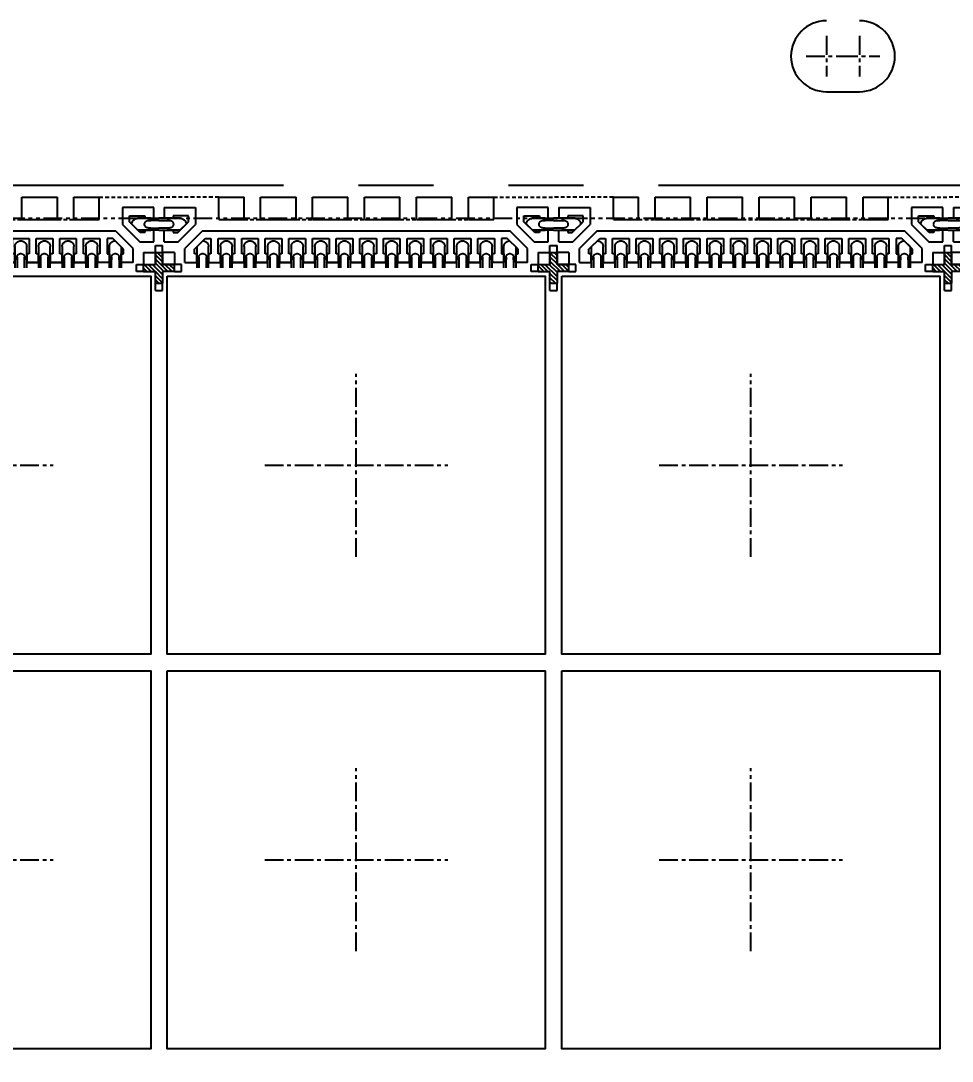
# Model space of a CAD drawing. Extents: x 91 to 778, y 180 to 503.
# Drawn here: x 440.08 to 479.51, y 385.64 to 429.68 of the extents above; entities that cross this region are included whole.
import ezdxf

# ---------------------------------------------------------------- set-up
doc = ezdxf.new("R2010")
doc.units = 0
doc.header["$LTSCALE"] = 12.7
doc.header["$MEASUREMENT"] = 0
doc.header["$PDMODE"] = 2
for name, pattern in [('CENTER', [2, 1.25, -0.25, 0.25, -0.25]), ('HIDDEN', [0.375, 0.25, -0.125]), ('PHANTOM', [2.5, 1.25, -0.25, 0.25, -0.25, 0.25, -0.25])]:
    doc.linetypes.add(name, pattern=pattern)
doc.layers.get('0').update_dxf_attribs({"linetype": 'CONTINUOUS'})
doc.layers.get('DEFPOINTS').update_dxf_attribs({"linetype": 'CONTINUOUS'})
for name, color, linetype in [('SH-01_CENTER', 2, 'CENTER'), ('SH-01_DIM', 4, 'CONTINUOUS'), ('SH-01_HATCH', 10, 'CONTINUOUS'), ('SH-01_HIDDEN', 6, 'HIDDEN'), ('SH-01_MISC', 5, 'CONTINUOUS'), ('SH-01_OBJECT', 7, 'CONTINUOUS'), ('SH-01_PHANTOM', 1, 'PHANTOM')]:
    doc.layers.add(name, color=color, linetype=linetype)
doc.styles.get("Standard").update_dxf_attribs({"font": 'simplex.shx', "width": 0.82})
doc.dimstyles.get("Standard").update_dxf_attribs({"dimtxt": 0.18, "dimasz": 0.18, "dimexe": 0.18, "dimexo": 0.0625, "dimgap": 0.09, "dimtad": 0, "dimtih": 1, "dimtoh": 1, "dimdec": 4, "dimzin": 0, "dimdsep": 46, "dimtxsty": 'STANDARD', "dimcen": 0.09, "dimadec": 0, "dimazin": 0, "dimtfac": 1, "dimtdec": 4, "dimtofl": 0, "dimtmove": 0, "dimatfit": 3, "dimfxl": 1, "dimtolj": 1, "dimtzin": 0, "dimarcsym": 0})

# ---------------------------------------------------------------- blocks, each defined once
blk = doc.blocks.new('*D35')
at = {"layer": 'DEFPOINTS', "color": 0, "ltscale": 0.05, "transparency": 16777216}
for p in [(715.07, 451.083), (721.681, 428.177), (437.581, 335.717)]:
    blk.add_point(p, dxfattribs=at)
at = {"layer": 'SH-01_DIM', "ltscale": 0.05, "transparency": 16777216}
for p, q in [((715.07, 444.733), (715.07, 451.083)), ((721.681, 438.383), (715.07, 444.733)), ((721.681, 430.717), (721.681, 438.383))]:
    blk.add_line(p, q, dxfattribs=at)
at = {"layer": 'SH-01_DIM', "ltscale": 0.05, "transparency": 16777216, "insert": (715.07, 456.067), "char_height": 1.524, "attachment_point": 5, "rotation": 90}
blk.add_mtext('\\A1; 142.0500', dxfattribs=at)
blk = doc.blocks.new('_Open30')
at = {"color": 0, "lineweight": -2}
for p, q in [((-1, 0.268), (0, 0)), ((0, 0), (-1, -0.268)), ((0, 0), (-1, 0))]:
    blk.add_line(p, q, dxfattribs=at)
blk = doc.blocks.new('*D37')
at = {"layer": 'DEFPOINTS', "color": 0, "ltscale": 0.05, "transparency": 16777216}
for p in [(733.081, 428.177), (749.4, 426.634), (437.581, 335.717)]:
    blk.add_point(p, dxfattribs=at)
at = {"layer": 'SH-01_DIM', "ltscale": 0.05, "transparency": 16777216}
for p, q in [((735.621, 428.177), (739.431, 428.177)), ((739.431, 428.177), (743.05, 426.634)), ((743.05, 426.634), (749.4, 426.634))]:
    blk.add_line(p, q, dxfattribs=at)
at = {"layer": 'SH-01_DIM', "ltscale": 0.05, "transparency": 16777216, "insert": (753.909, 426.634), "char_height": 1.524, "attachment_point": 5}
blk.add_mtext('\\A1; 46.2300', dxfattribs=at)
blk = doc.blocks.new('*D38')
at = {"layer": 'DEFPOINTS', "color": 0, "ltscale": 0.05, "transparency": 16777216}
for p in [(743.418, 450.209), (733.081, 428.177), (437.581, 335.717)]:
    blk.add_point(p, dxfattribs=at)
at = {"layer": 'SH-01_DIM', "ltscale": 0.05, "transparency": 16777216}
for p, q in [((743.418, 443.859), (743.418, 450.209)), ((733.081, 437.509), (743.418, 443.859)), ((733.081, 430.717), (733.081, 437.509))]:
    blk.add_line(p, q, dxfattribs=at)
at = {"layer": 'SH-01_DIM', "ltscale": 0.05, "transparency": 16777216, "insert": (743.418, 455.194), "char_height": 1.524, "attachment_point": 5, "rotation": 90}
blk.add_mtext('\\A1; 147.7500', dxfattribs=at)
blk = doc.blocks.new('*D63')
at = {"layer": 'DEFPOINTS', "color": 0, "ltscale": 0.05, "transparency": 16777216}
for p in [(754.597, 450.209), (737.581, 429.717), (437.581, 335.717)]:
    blk.add_point(p, dxfattribs=at)
at = {"layer": 'SH-01_DIM', "ltscale": 0.05, "transparency": 16777216}
for p, q in [((754.597, 443.859), (754.597, 450.209)), ((737.581, 437.509), (754.597, 443.859)), ((737.581, 432.257), (737.581, 437.509))]:
    blk.add_line(p, q, dxfattribs=at)
at = {"layer": 'SH-01_DIM', "ltscale": 0.05, "transparency": 16777216, "insert": (754.597, 459.154), "char_height": 1.524, "attachment_point": 5, "rotation": 90}
blk.add_mtext('\\A1; 150.000±0.0760', dxfattribs=at)
blk = doc.blocks.new('*U10')
at = {"layer": 'SH-01_CENTER', "ltscale": 0.05}
for p, q in [((0, -3.875), (0, 3.875)), ((-3.875, 0), (3.875, 0))]:
    blk.add_line(p, q, dxfattribs=at)
at = {"layer": 'SH-01_MISC', "ltscale": 0.05}
blk.add_lwpolyline([(-8, 8), (8, 8), (8, -8), (-8, -8)], close=True, dxfattribs=at)
blk = doc.blocks.new('*U11')
at = {"color": 0, "linetype": 'ByBlock', "lineweight": -2, "transparency": 16777216}
for p in [(83.5, 150.3), (100.2, 150.3), (116.9, 150.3), (83.5, 133.6), (100.2, 133.6), (116.9, 133.6)]:
    blk.add_blockref('*U10', p, dxfattribs=at)
blk = doc.blocks.new('A$C6C8170C2')
at = {"layer": 'SH-01_HIDDEN'}
for p, q in [((-3.2, 2.107), (-3.2, 3)), ((-3.2, 2.107), (-3.2, 2.65)), ((-3.11, 2.55), (-3.11, 3)), ((-3.11, 2.65), (-3.11, 2.55)), ((-2.79, 3), (-2.79, 2.55)), ((-2.79, 2.55), (-2.79, 2.65)), ((-2.7, 3), (-2.7, 2.09)), ((-2.7, 2.65), (-2.7, 2.09)), ((-2.2, 2.09), (-2.2, 3)), ((-2.2, 2.09), (-2.2, 2.65)), ((-2.11, 2.55), (-2.11, 3)), ((-2.11, 2.65), (-2.11, 2.55)), ((-1.79, 3), (-1.79, 2.55)), ((-1.79, 2.55), (-1.79, 2.65)), ((-1.7, 3), (-1.7, 2.09)), ((-1.7, 2.65), (-1.7, 2.09)), ((-1.2, 2.09), (-1.2, 3)), ((-1.2, 2.09), (-1.2, 2.65)), ((-1.11, 2.55), (-1.11, 3)), ((-1.11, 2.65), (-1.11, 2.55)), ((-0.79, 3), (-0.79, 2.55)), ((-0.79, 2.55), (-0.79, 2.65)), ((-0.7, 3), (-0.7, 2.09)), ((-0.7, 2.65), (-0.7, 2.09)), ((-0.2, 2.09), (-0.2, 3)), ((-0.2, 2.09), (-0.2, 2.65)), ((-0.11, 2.55), (-0.11, 3)), ((-0.11, 2.65), (-0.11, 2.55)), ((0.21, 3), (0.21, 2.55)), ((0.21, 2.55), (0.21, 2.65)), ((0.3, 3), (0.3, 2.09)), ((0.3, 2.65), (0.3, 2.09)), ((0.8, 2.09), (0.8, 3)), ((0.8, 2.09), (0.8, 2.65)), ((0.89, 2.55), (0.89, 3)), ((0.89, 2.65), (0.89, 2.55)), ((1.21, 3), (1.21, 2.55)), ((1.21, 2.55), (1.21, 2.65)), ((1.3, 3), (1.3, 2.09)), ((1.3, 2.65), (1.3, 2.09)), ((1.8, 2.09), (1.8, 3)), ((1.8, 2.09), (1.8, 2.65)), ((1.89, 2.55), (1.89, 3)), ((1.89, 2.65), (1.89, 2.55)), ((2.21, 3), (2.21, 2.55)), ((2.21, 2.55), (2.21, 2.65)), ((2.3, 3), (2.3, 2.09)), ((2.3, 2.65), (2.3, 2.09)), ((2.8, 2.09), (2.8, 3)), ((2.8, 2.09), (2.8, 2.65)), ((2.89, 2.55), (2.89, 3)), ((2.89, 2.65), (2.89, 2.55)), ((3.21, 3), (3.21, 2.55)), ((3.21, 2.55), (3.21, 2.65)), ((3.3, 3), (3.3, 2.09)), ((3.3, 2.65), (3.3, 2.09)), ((3.8, 2.09), (3.8, 3)), ((3.8, 2.09), (3.8, 2.65)), ((3.89, 2.55), (3.89, 3)), ((3.89, 2.65), (3.89, 2.55)), ((4.21, 3), (4.21, 2.55)), ((4.21, 2.55), (4.21, 2.65)), ((4.3, 3), (4.3, 2.09)), ((4.3, 2.65), (4.3, 2.09)), ((4.8, 2.09), (4.8, 3)), ((4.8, 2.09), (4.8, 2.65)), ((4.89, 2.55), (4.89, 3)), ((4.89, 2.65), (4.89, 2.55)), ((5.21, 3), (5.21, 2.55)), ((5.21, 2.55), (5.21, 2.65)), ((5.3, 3), (5.3, 2.09)), ((5.3, 2.65), (5.3, 2.09)), ((5.8, 2.09), (5.8, 3)), ((5.8, 2.09), (5.8, 2.65)), ((5.89, 2.55), (5.89, 3)), ((5.89, 2.65), (5.89, 2.55)), ((6.21, 3), (6.21, 2.55)), ((6.21, 2.55), (6.21, 2.65)), ((6.3, 3), (6.3, 2.09)), ((6.3, 2.65), (6.3, 2.09)), ((6.8, 2.09), (6.8, 3)), ((6.8, 2.09), (6.8, 2.65)), ((6.89, 2.55), (6.89, 3)), ((6.89, 2.65), (6.89, 2.55)), ((7.21, 3), (7.21, 2.55)), ((7.21, 2.55), (7.21, 2.65)), ((7.3, 3), (7.3, 2.09)), ((7.3, 2.65), (7.3, 2.09)), ((7.8, 2.09), (7.8, 3)), ((7.8, 2.09), (7.8, 2.65)), ((7.89, 2.55), (7.89, 3)), ((7.89, 2.65), (7.89, 2.55)), ((8.21, 3), (8.21, 2.55)), ((8.21, 2.55), (8.21, 2.65)), ((8.3, 3), (8.3, 2.09)), ((8.3, 2.65), (8.3, 2.09)), ((8.8, 2.09), (8.8, 3)), ((8.8, 2.09), (8.8, 2.65)), ((8.89, 2.55), (8.89, 3)), ((8.89, 2.65), (8.89, 2.55)), ((9.21, 3), (9.21, 2.55)), ((9.21, 2.55), (9.21, 2.65)), ((9.3, 3), (9.3, 2.09)), ((9.3, 2.65), (9.3, 2.09)), ((9.8, 3), (9.8, 2.09)), ((9.8, 2.65), (9.8, 2.09)), ((9.89, 3), (9.89, 2.55)), ((9.89, 2.55), (9.89, 2.65)), ((10.21, 2.55), (10.21, 3)), ((10.21, 2.65), (10.21, 2.55)), ((10.3, 2.107), (10.3, 3)), ((10.3, 2.107), (10.3, 2.65)), ((-2.943, 1.85), (-3.19, 2.097)), ((10.043, 1.85), (10.29, 2.097)), ((-4.8, 1.4), (-3.907, 1.4)), ((-3.907, 1.4), (-4.45, 1.4)), ((-3.65, 1.143), (-3.897, 1.39)), ((10.75, 1.143), (10.997, 1.39)), ((11.007, 1.4), (11.55, 1.4)), ((11.9, 1.4), (11.007, 1.4)), ((-4.35, 1.31), (-4.8, 1.31)), ((-4.8, 0.99), (-4.35, 0.99)), ((-3.89, 0.9), (-4.8, 0.9)), ((-4.45, 1.31), (-4.35, 1.31)), ((-4.35, 0.99), (-4.45, 0.99)), ((-4.45, 0.9), (-3.89, 0.9)), ((11.55, 0.9), (10.99, 0.9)), ((10.99, 0.9), (11.9, 0.9)), ((11.55, 1.31), (11.45, 1.31)), ((11.45, 1.31), (11.9, 1.31)), ((11.45, 0.99), (11.55, 0.99)), ((11.9, 0.99), (11.45, 0.99))]:
    blk.add_line(p, q, dxfattribs=at)
at = {"layer": 'SH-01_HIDDEN', "ltscale": 0.05}
for p, q in [((-1.2, 0.95), (-0.5, 0.95)), ((1, 0.95), (1.7, 0.95)), ((3.2, 0.95), (3.9, 0.95)), ((5.4, 0.95), (6.1, 0.95)), ((7.6, 0.95), (8.3, 0.95)), ((-2.267, 0), (-4.8, 0)), ((9.367, 0), (11.9, 0))]:
    blk.add_line(p, q, dxfattribs=at)
at = {"layer": 'SH-01_HIDDEN'}
for centre, radius, start, end in [((-2.95, 2.55), 0.16, 180, 0), ((-1.95, 2.55), 0.16, 180, 0), ((-0.95, 2.55), 0.16, 180, 0), ((0.05, 2.55), 0.16, 180, 0), ((1.05, 2.55), 0.16, 180, 0), ((2.05, 2.55), 0.16, 180, 0), ((3.05, 2.55), 0.16, 180, 0), ((4.05, 2.55), 0.16, 180, 0), ((5.05, 2.55), 0.16, 180, 0), ((6.05, 2.55), 0.16, 180, 0), ((7.05, 2.55), 0.16, 180, 0), ((8.05, 2.55), 0.16, 180, 0), ((9.05, 2.55), 0.16, 180, 0), ((10.05, 2.55), 0.16, 180, 0), ((-2.958, 2.108), 0.259, 273.3488, 355.9159), ((-1.943, 2.108), 0.258, 183.9895, 268.3485), ((-1.957, 2.108), 0.258, 271.6517, 356.0098), ((-0.943, 2.108), 0.258, 183.9895, 268.3485), ((-0.957, 2.108), 0.258, 271.6517, 356.0098), ((0.057, 2.108), 0.258, 183.9895, 268.3485), ((0.043, 2.108), 0.258, 271.6517, 356.0098), ((1.057, 2.108), 0.258, 183.9895, 268.3485), ((1.043, 2.108), 0.258, 271.6517, 356.0098), ((2.057, 2.108), 0.258, 183.9895, 268.3485), ((2.043, 2.108), 0.258, 271.6517, 356.0098), ((3.057, 2.108), 0.258, 183.9895, 268.3485), ((3.043, 2.108), 0.258, 271.6517, 356.0098), ((4.057, 2.108), 0.258, 183.9895, 268.3485), ((4.043, 2.108), 0.258, 271.6517, 356.0098), ((5.057, 2.108), 0.258, 183.9895, 268.3485), ((5.043, 2.108), 0.258, 271.6517, 356.0098), ((6.057, 2.108), 0.258, 183.9895, 268.3485), ((6.043, 2.108), 0.258, 271.6517, 356.0098), ((7.057, 2.108), 0.258, 183.9895, 268.3485), ((7.043, 2.108), 0.258, 271.6517, 356.0098), ((8.057, 2.108), 0.258, 183.9895, 268.3485), ((8.043, 2.108), 0.258, 271.6517, 356.0098), ((9.057, 2.108), 0.258, 183.9895, 268.3485), ((9.043, 2.108), 0.258, 271.6517, 356.0098), ((10.058, 2.108), 0.259, 184.0841, 266.6512), ((-4.35, 1.15), 0.16, 270, 90), ((-3.908, 1.158), 0.259, 274.0841, 356.6512), ((11.008, 1.158), 0.259, 183.3488, 265.9159), ((11.45, 1.15), 0.16, 90, 270)]:
    blk.add_arc(centre, radius, start, end, dxfattribs=at)
at = {"layer": 'SH-01_OBJECT', "ltscale": 0.05}
for p, q in [((-4.65, 2.35), (-4.65, 2.85)), ((-4.65, 2.85), (-4.15, 2.85)), ((-3.7, 2.775), (-3.2, 2.775)), ((-3.7, 2.775), (-3.7, 2.183)), ((-2.7, 2.775), (-2.2, 2.775)), ((-1.2, 2.775), (-1.7, 2.775)), ((-1.7, 2.775), (-1.2, 2.775)), ((-0.2, 2.775), (-0.7, 2.775)), ((-0.7, 2.775), (-0.2, 2.775)), ((0.8, 2.775), (0.3, 2.775)), ((0.3, 2.775), (0.8, 2.775)), ((1.8, 2.775), (1.3, 2.775)), ((1.3, 2.775), (1.8, 2.775)), ((2.8, 2.775), (2.3, 2.775)), ((2.3, 2.775), (2.8, 2.775)), ((3.8, 2.775), (3.3, 2.775)), ((3.3, 2.775), (3.8, 2.775)), ((4.8, 2.775), (4.3, 2.775)), ((4.3, 2.775), (4.8, 2.775)), ((5.8, 2.775), (5.3, 2.775)), ((5.3, 2.775), (5.8, 2.775)), ((6.8, 2.775), (6.3, 2.775)), ((6.3, 2.775), (6.8, 2.775)), ((7.8, 2.775), (7.3, 2.775)), ((7.3, 2.775), (7.8, 2.775)), ((8.8, 2.775), (8.3, 2.775)), ((8.3, 2.775), (8.8, 2.775)), ((9.8, 2.775), (9.3, 2.775)), ((9.8, 2.775), (9.3, 2.775)), ((10.8, 2.775), (10.3, 2.775)), ((11.25, 2.85), (11.75, 2.85)), ((11.75, 2.85), (11.75, 2.35)), ((-4.575, 1.9), (-4.575, 1.4)), ((11.675, 1.9), (11.675, 1.4)), ((-4.575, 0.44), (-4.575, 0.9)), ((-2.267, 0.95), (-2.267, 0)), ((-1.2, 0.95), (-1.2, 0)), ((-0.5, 0.95), (-0.5, 0)), ((1, 0.95), (1, 0)), ((1.7, 0.95), (1.7, 0)), ((3.2, 0.95), (3.2, 0)), ((3.9, 0.95), (3.9, 0)), ((5.4, 0.95), (5.4, 0)), ((6.1, 0.95), (6.1, 0)), ((7.6, 0.95), (7.6, 0)), ((8.3, 0.95), (8.3, 0)), ((9.367, 0.95), (9.367, 0)), ((11.675, 0.9), (11.675, 0.44)), ((-4.575, 0.44), (-3.25, 0.44)), ((11.675, 0.44), (10.35, 0.44)), ((-2.267, 0), (-1.2, 0)), ((-0.5, 0), (1, 0)), ((1.7, 0), (3.2, 0)), ((3.9, 0), (5.4, 0)), ((6.1, 0), (7.6, 0)), ((8.3, 0), (9.367, 0))]:
    blk.add_line(p, q, dxfattribs=at)
at = {"layer": 'SH-01_OBJECT', "linetype": 'Continuous'}
for p, q in [((-4.15, 2.35), (-4.15, 2.85)), ((11.25, 2.35), (11.25, 2.85)), ((-4.15, 2.35), (-4.65, 2.35)), ((11.25, 2.35), (11.75, 2.35)), ((-2.267, 0.95), (-1.2, 0.95)), ((-0.5, 0.95), (1, 0.95)), ((1.7, 0.95), (3.2, 0.95)), ((3.9, 0.95), (5.4, 0.95)), ((6.1, 0.95), (7.6, 0.95)), ((8.3, 0.95), (9.367, 0.95))]:
    blk.add_line(p, q, dxfattribs=at)
at = {"layer": 'SH-01_OBJECT'}
for p, q in [((-3.2, 2.775), (-3.2, 2.4)), ((-2.7, 2.4), (-2.7, 2.775)), ((-2.2, 2.775), (-2.2, 2.4)), ((-1.7, 2.4), (-1.7, 2.775)), ((-1.2, 2.775), (-1.2, 2.4)), ((-0.7, 2.4), (-0.7, 2.775)), ((-0.2, 2.775), (-0.2, 2.4)), ((0.3, 2.4), (0.3, 2.775)), ((0.8, 2.775), (0.8, 2.4)), ((1.3, 2.4), (1.3, 2.775)), ((1.8, 2.775), (1.8, 2.4)), ((2.3, 2.4), (2.3, 2.775)), ((2.8, 2.775), (2.8, 2.4)), ((3.3, 2.4), (3.3, 2.775)), ((3.8, 2.775), (3.8, 2.4)), ((4.3, 2.4), (4.3, 2.775)), ((4.8, 2.775), (4.8, 2.4)), ((5.3, 2.4), (5.3, 2.775)), ((5.8, 2.775), (5.8, 2.4)), ((6.3, 2.4), (6.3, 2.775)), ((6.8, 2.775), (6.8, 2.4)), ((7.3, 2.4), (7.3, 2.775)), ((7.8, 2.775), (7.8, 2.4)), ((8.3, 2.4), (8.3, 2.775)), ((8.8, 2.775), (8.8, 2.4)), ((9.3, 2.4), (9.3, 2.775)), ((9.8, 2.4), (9.8, 2.775)), ((10.3, 2.775), (10.3, 2.4)), ((10.8, 2.775), (10.8, 2.183)), ((-3.2, 2.4), (-3.3, 2.4)), ((-3.3, 2.4), (-3.3, 2.207)), ((-3.3, 2.207), (-2.843, 1.75)), ((-2.6, 2.4), (-2.7, 2.4)), ((-2.6, 1.75), (-2.6, 2.4)), ((-2.2, 2.4), (-2.3, 2.4)), ((-2.3, 2.4), (-2.3, 1.75)), ((-1.6, 2.4), (-1.7, 2.4)), ((-1.6, 1.75), (-1.6, 2.4)), ((-1.2, 2.4), (-1.3, 2.4)), ((-1.3, 2.4), (-1.3, 1.75)), ((-0.6, 2.4), (-0.7, 2.4)), ((-0.6, 1.75), (-0.6, 2.4)), ((-0.2, 2.4), (-0.3, 2.4)), ((-0.3, 2.4), (-0.3, 1.75)), ((0.4, 2.4), (0.3, 2.4)), ((0.4, 1.75), (0.4, 2.4)), ((0.8, 2.4), (0.7, 2.4)), ((0.7, 2.4), (0.7, 1.75)), ((1.4, 2.4), (1.3, 2.4)), ((1.4, 1.75), (1.4, 2.4)), ((1.8, 2.4), (1.7, 2.4)), ((1.7, 2.4), (1.7, 1.75)), ((2.4, 2.4), (2.3, 2.4)), ((2.4, 1.75), (2.4, 2.4)), ((2.8, 2.4), (2.7, 2.4)), ((2.7, 2.4), (2.7, 1.75)), ((3.4, 2.4), (3.3, 2.4)), ((3.4, 1.75), (3.4, 2.4)), ((3.8, 2.4), (3.7, 2.4)), ((3.7, 2.4), (3.7, 1.75)), ((4.4, 2.4), (4.3, 2.4)), ((4.4, 1.75), (4.4, 2.4)), ((4.8, 2.4), (4.7, 2.4)), ((4.7, 2.4), (4.7, 1.75)), ((5.4, 2.4), (5.3, 2.4)), ((5.4, 1.75), (5.4, 2.4)), ((5.8, 2.4), (5.7, 2.4)), ((5.7, 2.4), (5.7, 1.75)), ((6.4, 2.4), (6.3, 2.4)), ((6.4, 1.75), (6.4, 2.4)), ((6.8, 2.4), (6.7, 2.4)), ((6.7, 2.4), (6.7, 1.75)), ((7.4, 2.4), (7.3, 2.4)), ((7.4, 1.75), (7.4, 2.4)), ((7.8, 2.4), (7.7, 2.4)), ((7.7, 2.4), (7.7, 1.75)), ((8.4, 2.4), (8.3, 2.4)), ((8.4, 1.75), (8.4, 2.4)), ((8.8, 2.4), (8.7, 2.4)), ((8.7, 2.4), (8.7, 1.75)), ((9.4, 2.4), (9.3, 2.4)), ((9.4, 1.75), (9.4, 2.4)), ((9.7, 2.4), (9.8, 2.4)), ((9.7, 1.75), (9.7, 2.4)), ((10.4, 2.207), (9.943, 1.75)), ((10.3, 2.4), (10.4, 2.4)), ((10.4, 2.4), (10.4, 2.207)), ((-4.575, 1.9), (-3.983, 1.9)), ((-3.983, 1.9), (-3.25, 1.167)), ((-2.967, 1.45), (-3.7, 2.183)), ((10.8, 2.183), (10.067, 1.45)), ((10.35, 1.167), (11.083, 1.9)), ((11.083, 1.9), (11.675, 1.9)), ((-4.575, 1.4), (-4.2, 1.4)), ((-4.2, 1.4), (-4.2, 1.5)), ((-4.2, 1.5), (-4.007, 1.5)), ((-4.007, 1.5), (-3.55, 1.043)), ((10.067, 1.45), (-2.967, 1.45)), ((-2.843, 1.75), (-2.6, 1.75)), ((-2.3, 1.75), (-1.6, 1.75)), ((-1.3, 1.75), (-0.6, 1.75)), ((-0.3, 1.75), (0.4, 1.75)), ((0.7, 1.75), (1.4, 1.75)), ((1.7, 1.75), (2.4, 1.75)), ((2.7, 1.75), (3.4, 1.75)), ((3.7, 1.75), (4.4, 1.75)), ((4.7, 1.75), (5.4, 1.75)), ((5.7, 1.75), (6.4, 1.75)), ((6.7, 1.75), (7.4, 1.75)), ((7.7, 1.75), (8.4, 1.75)), ((8.7, 1.75), (9.4, 1.75)), ((9.943, 1.75), (9.7, 1.75)), ((11.107, 1.5), (10.65, 1.043)), ((11.3, 1.5), (11.107, 1.5)), ((11.3, 1.4), (11.3, 1.5)), ((11.675, 1.4), (11.3, 1.4)), ((-4.2, 0.9), (-4.575, 0.9)), ((-4.2, 0.8), (-4.2, 0.9)), ((-3.55, 1.043), (-3.55, 0.8)), ((-3.25, 0.44), (-3.25, 1.167)), ((10.35, 0.44), (10.35, 1.167)), ((10.65, 1.043), (10.65, 0.8)), ((11.3, 0.8), (11.3, 0.9)), ((11.3, 0.9), (11.675, 0.9)), ((-3.55, 0.8), (-4.2, 0.8)), ((10.65, 0.8), (11.3, 0.8))]:
    blk.add_line(p, q, dxfattribs=at)
blk = doc.blocks.new('A$C1BE279AF')
at = {"layer": 'SH-01_HATCH', "ltscale": 0.05}
h = blk.add_hatch(dxfattribs=at)
h.set_pattern_fill('ANSI31', color=10)
h.set_pattern_definition([(45, (2.30032, -1.11), (-0.0883883, 0.0883883), [])])
h.paths.add_polyline_path([(1.69, 1.19), (1.19, 1.19), (1.19, 1.69), (0.89, 1.69), (0.89, 1.19), (0.39, 1.19), (0.39, 0.89), (0.89, 0.89), (0.89, 0.39), (1.19, 0.39), (1.19, 0.89), (1.69, 0.89)])
at = {"layer": 'SH-01_HIDDEN'}
for p, q in [((0.89, 1.99), (1.19, 1.99)), ((0.89, 1.99), (0.89, 1.69)), ((1.19, 1.99), (1.19, 1.69)), ((0.09, 1.19), (0.09, 0.89)), ((0.39, 1.19), (0.09, 1.19)), ((0.09, 0.89), (0.39, 0.89)), ((1.69, 1.19), (1.99, 1.19)), ((1.99, 0.89), (1.69, 0.89)), ((1.99, 1.19), (1.99, 0.89)), ((0.89, 0.39), (0.89, 0.09)), ((0.89, 0.09), (1.19, 0.09)), ((1.19, 0.39), (1.19, 0.09))]:
    blk.add_line(p, q, dxfattribs=at)
at = {"layer": 'SH-01_OBJECT'}
for p, q in [((0.89, 1.69), (1.19, 1.69)), ((0.89, 1.69), (0.89, 1.19)), ((1.19, 1.19), (1.19, 1.69)), ((0.39, 1.19), (0.39, 0.89)), ((0.39, 1.19), (0.89, 1.19)), ((0.39, 0.89), (0.89, 0.89)), ((0.89, 0.39), (0.89, 0.89)), ((0.89, 0.89), (0.89, 0.89)), ((1.69, 1.19), (1.19, 1.19)), ((1.69, 0.89), (1.19, 0.89)), ((1.19, 0.89), (1.19, 0.89)), ((1.19, 0.89), (1.19, 0.39)), ((1.69, 1.19), (1.69, 0.89)), ((0.89, 0.39), (1.19, 0.39))]:
    blk.add_line(p, q, dxfattribs=at)

msp = doc.modelspace()

# ---------------------------------------------------------------- linework, layer by layer
at = {"layer": 'SH-01_CENTER', "ltscale": 0.05}
for p, q in [((474.18073, 429.03745), (474.18073, 427.31745)), ((475.58073, 429.03745), (475.58073, 427.31745)), ((473.32073, 428.17745), (475.04073, 428.17745)), ((474.72073, 428.17745), (476.44073, 428.17745))]:
    msp.add_line(p, q, dxfattribs=at)
at = {"layer": 'SH-01_OBJECT'}
msp.add_line((474.18073, 426.67745), (475.58073, 426.67745), dxfattribs=at)
for centre, start, end in [((474.18073, 428.17745), 90, 270), ((475.58073, 428.17745), 270, 90)]:
    msp.add_arc(centre, 1.5, start, end, dxfattribs=at)
at = {"layer": 'SH-01_PHANTOM'}
msp.add_line((149.58073, 422.71745), (725.58073, 422.71745), dxfattribs=at)
at = {"layer": 'SH-01_PHANTOM', "ltscale": 0.05}
msp.add_lwpolyline([(341.03073, 421.31745), (534.13073, 421.31745), (534.13073, 250.11745), (341.03073, 250.11745)], close=True, dxfattribs=at)

# ---------------------------------------------------------------- block references
msp.add_blockref('*U11', (354.08073, 260.56745))
at = {"layer": 'SH-01_HATCH', "ltscale": 0.05, "xscale": -1, "rotation": 180, "row_count": 1, "column_count": 7, "row_spacing": 0, "column_spacing": -16.7}
msp.add_blockref('A$C6C8170C2', (383.93073, 422.21754), dxfattribs=at)
at = {"layer": 'SH-01_OBJECT', "ltscale": 0.05, "xscale": -1, "rotation": 180, "row_count": 1, "column_count": 12, "row_spacing": 0, "column_spacing": -16.7}
msp.add_blockref('A$C1BE279AF', (344.69073, 420.25754), dxfattribs=at)

# ---------------------------------------------------------------- dimensions: what is measured, and where the dimension line sits
at = {"layer": 'SH-01_DIM', "ltscale": 0.05}
for feature_location, offset, dtype, override, picture, middle in [((737.58073, 429.71745), (17.01634, 20.49165), 1, {"dimscale": 25.4, "dimtxt": 0.06, "dimasz": 0.125, "dimexe": 0.1, "dimexo": 0.1, "dimgap": 0.03, "dimtih": 0, "dimtoh": 0, "dimdec": 3, "dimlfac": 0.5, "dimzin": 1, "dimpost": ' <>\\X', "dimblk": 'Open30', "dimcen": -0.09, "dimclrd": 256, "dimclre": 256, "dimclrt": 256, "dimazin": 1, "dimtol": 1, "dimtp": 0.076, "dimtm": 0.076, "dimtofl": 1, "dimldrblk": 'Open30', "dimlwd": -1, "dimlwe": -1}, '*D63', (754.59707, 459.15352)), ((721.68073, 428.17745), (-6.61044, 22.9051), 1, {"dimscale": 25.4, "dimtxt": 0.06, "dimasz": 0.125, "dimexe": 0.1, "dimexo": 0.1, "dimgap": 0.01, "dimtih": 0, "dimtoh": 0, "dimlfac": 0.5, "dimzin": 1, "dimpost": ' <>\\X', "dimblk": 'Open30', "dimcen": -0.09, "dimclrd": 256, "dimclre": 256, "dimclrt": 256, "dimazin": 1, "dimtp": 0.03, "dimtm": 0.03, "dimtofl": 1, "dimldrblk": 'Open30', "dimlwd": -1, "dimlwe": -1}, '*D35', (715.07029, 456.06748)), ((733.08073, 428.17745), (10.33773, 22.03165), 1, {"dimscale": 25.4, "dimtxt": 0.06, "dimasz": 0.125, "dimexe": 0.1, "dimexo": 0.1, "dimgap": 0.01, "dimtih": 0, "dimtoh": 0, "dimlfac": 0.5, "dimzin": 1, "dimpost": ' <>\\X', "dimblk": 'Open30', "dimcen": -0.09, "dimclrd": 256, "dimclre": 256, "dimclrt": 256, "dimazin": 1, "dimtp": 0.03, "dimtm": 0.03, "dimtofl": 1, "dimldrblk": 'Open30', "dimlwd": -1, "dimlwe": -1}, '*D38', (743.41845, 455.19402)), ((733.08073, 428.17745), (16.31919, -1.54339), 0, {"dimscale": 25.4, "dimtxt": 0.06, "dimasz": 0.125, "dimexe": 0.1, "dimexo": 0.1, "dimgap": 0.01, "dimtih": 0, "dimtoh": 0, "dimlfac": 0.5, "dimzin": 1, "dimpost": ' <>\\X', "dimblk": 'Open30', "dimcen": -0.09, "dimclrd": 256, "dimclre": 256, "dimclrt": 256, "dimazin": 1, "dimtp": 0.03, "dimtm": 0.03, "dimtofl": 1, "dimldrblk": 'Open30', "dimlwd": -1, "dimlwe": -1}, '*D37', (753.90878, 426.63405))]:
    dim = msp.add_ordinate_dim(feature_location=feature_location, offset=offset, dtype=dtype, origin=(437.58073, 335.71745), dimstyle='STANDARD', override=override, dxfattribs=at)
    dim.commit()
    dim.dimension.update_dxf_attribs({"geometry": picture, "text_midpoint": middle})

doc.saveas('drawing.dxf')
